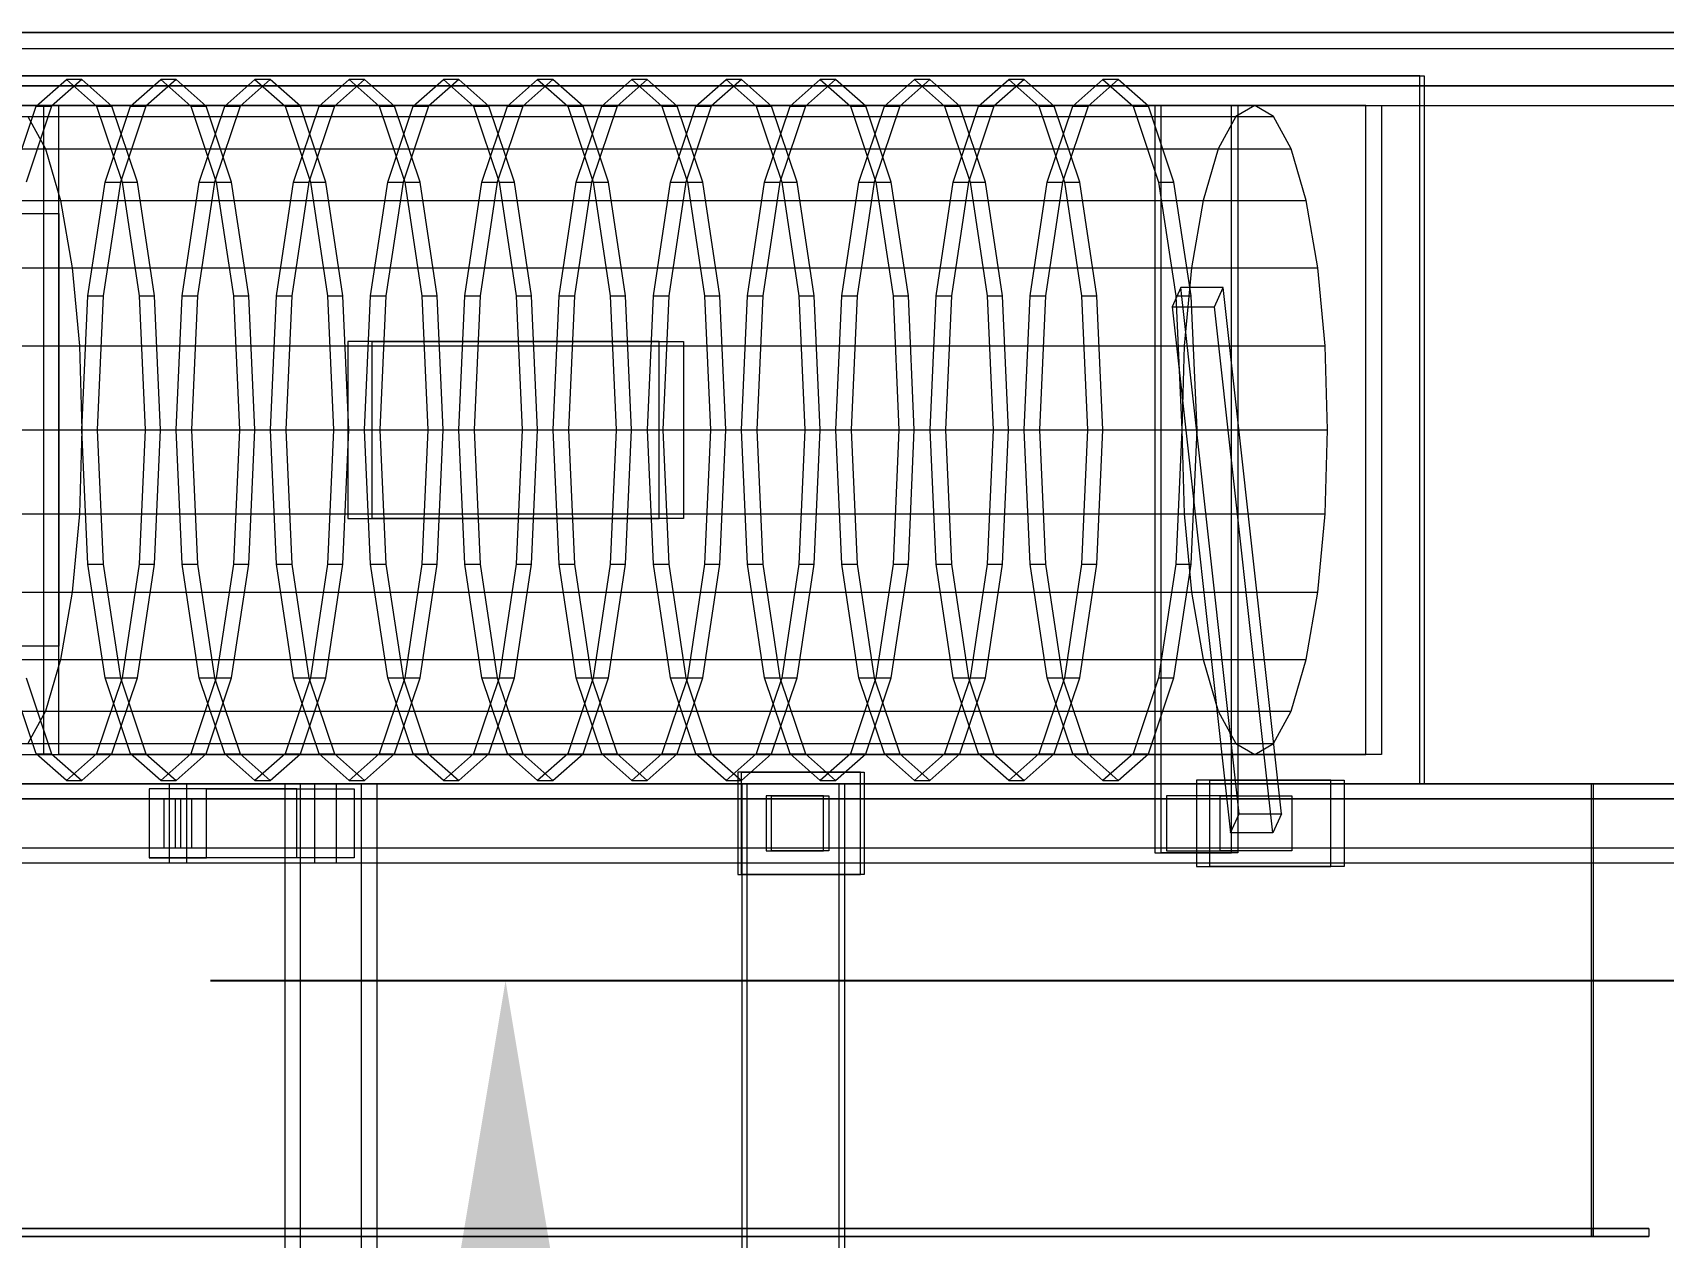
# Model space of a CAD drawing. Header units: millimetres. Extents: x -1970 to 59977, y -50268 to 6837.
# Drawn here: x 37899 to 38728, y -16730 to -16118 of the extents above; entities that cross this region are included whole.
import ezdxf

# ---------------------------------------------------------------- set-up
doc = ezdxf.new("R2010")
doc.units = ezdxf.units.MM
doc.layers.add('COTAS_O', color=1, linetype='Continuous', lineweight=0)
doc.layers.add('superior_C03', color=7, linetype='Continuous', lineweight=0)
doc.dimstyles.new('R19_100', dxfattribs={"dimtxt": 250, "dimasz": 150, "dimexe": 150, "dimexo": 80, "dimgap": 100, "dimtad": 1, "dimtih": 1, "dimtoh": 1, "dimdsep": 46, "dimcen": 0.09, "dimadec": 0, "dimazin": 0, "dimtfac": 1, "dimtdec": 4, "dimtofl": 0, "dimtmove": 0, "dimatfit": 3, "dimfxl": 1, "dimtolj": 1, "dimtzin": 0, "dimarcsym": 0})

# ---------------------------------------------------------------- blocks, each defined once
blk = doc.blocks.new('*D36')
at = {"layer": 'COTAS_O', "color": 0, "lineweight": -2, "transparency": 16777216}
for p, q in [((38759.25, -16600), (37989.25, -16600)), ((38139.25, -19250), (38139.25, -16750)), ((38759.25, -19400), (37989.25, -19400))]:
    blk.add_line(p, q, dxfattribs=at)
at = {"layer": 'COTAS_O', "color": 0, "transparency": 16777216}
for points in [[(38114.25, -16750), (38164.25, -16750), (38139.25, -16600)], [(38114.25, -19250), (38164.25, -19250), (38139.25, -19400)]]:
    blk.add_solid(points, dxfattribs=at)
at = {"layer": 'Defpoints', "color": 0, "transparency": 16777216}
for p in [(38139.25, -16600), (38839.25, -16600), (38839.25, -19400)]:
    blk.add_point(p, dxfattribs=at)

msp = doc.modelspace()

# ---------------------------------------------------------------- linework, layer by layer
at = {"layer": 'superior_C03'}
for p, q in [((37780.974, -16118), (38930.916, -16118)), ((38947.59, -16118), (37797.647, -16118)), ((37780.974, -16126), (38930.916, -16126)), ((37797.647, -16126), (38947.59, -16126)), ((38604.046, -16140), (37697.802, -16140)), ((37700.048, -16140), (38606.292, -16140)), ((37900.675, -16155.365), (37915.99, -16141.8)), ((37923.786, -16141.8), (37908.471, -16155.365)), ((37915.99, -16141.8), (37931.305, -16155.365)), ((37923.786, -16141.8), (37915.99, -16141.8)), ((37939.1, -16155.365), (37923.786, -16141.8)), ((37948.586, -16155.365), (37963.901, -16141.8)), ((37971.696, -16141.8), (37956.382, -16155.365)), ((37963.901, -16141.8), (37979.215, -16155.365)), ((37971.696, -16141.8), (37963.901, -16141.8)), ((37987.011, -16155.365), (37971.696, -16141.8)), ((37996.497, -16155.365), (38011.811, -16141.8)), ((38019.607, -16141.8), (38004.292, -16155.365)), ((38011.811, -16141.8), (38027.126, -16155.365)), ((38019.607, -16141.8), (38011.811, -16141.8)), ((38034.922, -16155.365), (38019.607, -16141.8)), ((38044.407, -16155.365), (38059.722, -16141.8)), ((38067.518, -16141.8), (38052.203, -16155.365)), ((38059.722, -16141.8), (38075.037, -16155.365)), ((38067.518, -16141.8), (38059.722, -16141.8)), ((38082.833, -16155.365), (38067.518, -16141.8)), ((38092.318, -16155.365), (38107.633, -16141.8)), ((38115.429, -16141.8), (38100.114, -16155.365)), ((38107.633, -16141.8), (38122.948, -16155.365)), ((38115.429, -16141.8), (38107.633, -16141.8)), ((38130.743, -16155.365), (38115.429, -16141.8)), ((38140.229, -16155.365), (38155.544, -16141.8)), ((38163.339, -16141.8), (38148.025, -16155.365)), ((38155.544, -16141.8), (38170.859, -16155.365)), ((38163.339, -16141.8), (38155.544, -16141.8)), ((38178.654, -16155.365), (38163.339, -16141.8)), ((38188.14, -16155.365), (38203.455, -16141.8)), ((38211.25, -16141.8), (38195.935, -16155.365)), ((38203.455, -16141.8), (38218.769, -16155.365)), ((38211.25, -16141.8), (38203.455, -16141.8)), ((38226.565, -16155.365), (38211.25, -16141.8)), ((38236.051, -16155.365), (38251.365, -16141.8)), ((38259.161, -16141.8), (38243.846, -16155.365)), ((38251.365, -16141.8), (38266.68, -16155.365)), ((38259.161, -16141.8), (38251.365, -16141.8)), ((38274.476, -16155.365), (38259.161, -16141.8)), ((38283.961, -16155.365), (38299.276, -16141.8)), ((38307.072, -16141.8), (38291.757, -16155.365)), ((38299.276, -16141.8), (38314.591, -16155.365)), ((38307.072, -16141.8), (38299.276, -16141.8)), ((38322.387, -16155.365), (38307.072, -16141.8)), ((38331.872, -16155.365), (38347.187, -16141.8)), ((38354.983, -16141.8), (38339.668, -16155.365)), ((38347.187, -16141.8), (38362.502, -16155.365)), ((38354.983, -16141.8), (38347.187, -16141.8)), ((38370.297, -16155.365), (38354.983, -16141.8)), ((38379.783, -16155.365), (38395.098, -16141.8)), ((38402.893, -16141.8), (38387.579, -16155.365)), ((38395.098, -16141.8), (38410.412, -16155.365)), ((38402.893, -16141.8), (38395.098, -16141.8)), ((38418.208, -16155.365), (38402.893, -16141.8)), ((38427.694, -16155.365), (38443.008, -16141.8)), ((38450.804, -16141.8), (38435.489, -16155.365)), ((38443.008, -16141.8), (38458.323, -16155.365)), ((38450.804, -16141.8), (38443.008, -16141.8)), ((38466.119, -16155.365), (38450.804, -16141.8)), ((38604.046, -16500), (38604.046, -16140)), ((38604.046, -16140), (38606.292, -16140)), ((38606.292, -16140), (38606.292, -16500)), ((37782.134, -16145), (38927.52, -16145)), ((38928.203, -16145), (37782.817, -16145)), ((37791.863, -16145), (38943.597, -16145)), ((38943.866, -16145), (37792.132, -16145)), ((37782.134, -16155), (38927.52, -16155)), ((37782.817, -16155), (38928.203, -16155)), ((37791.863, -16155), (38943.597, -16155)), ((37792.132, -16155), (38943.866, -16155)), ((38520.153, -16155), (37886.756, -16155)), ((37887.692, -16193.994), (37900.675, -16155.365)), ((37908.471, -16155.365), (37895.487, -16193.994)), ((37900.675, -16155.365), (37908.471, -16155.365)), ((38576.697, -16155), (37904.322, -16155)), ((37904.322, -16155), (37904.322, -16485)), ((37912.182, -16155), (37904.322, -16155)), ((37912.182, -16485), (37912.182, -16155)), ((37912.182, -16155), (38584.557, -16155)), ((37931.305, -16155.365), (37944.288, -16193.994)), ((37931.305, -16155.365), (37939.1, -16155.365)), ((37935.603, -16193.994), (37948.586, -16155.365)), ((37952.084, -16193.994), (37939.1, -16155.365)), ((37956.382, -16155.365), (37943.398, -16193.994)), ((37948.586, -16155.365), (37956.382, -16155.365)), ((37979.215, -16155.365), (37992.199, -16193.994)), ((37979.215, -16155.365), (37987.011, -16155.365)), ((37983.513, -16193.994), (37996.497, -16155.365)), ((37999.994, -16193.994), (37987.011, -16155.365)), ((38004.292, -16155.365), (37991.309, -16193.994)), ((37996.497, -16155.365), (38004.292, -16155.365)), ((38027.126, -16155.365), (38040.109, -16193.994)), ((38027.126, -16155.365), (38034.922, -16155.365)), ((38031.424, -16193.994), (38044.407, -16155.365)), ((38047.905, -16193.994), (38034.922, -16155.365)), ((38052.203, -16155.365), (38039.22, -16193.994)), ((38044.407, -16155.365), (38052.203, -16155.365)), ((38075.037, -16155.365), (38088.02, -16193.994)), ((38075.037, -16155.365), (38082.833, -16155.365)), ((38079.335, -16193.994), (38092.318, -16155.365)), ((38095.816, -16193.994), (38082.833, -16155.365)), ((38100.114, -16155.365), (38087.131, -16193.994)), ((38092.318, -16155.365), (38100.114, -16155.365)), ((38122.948, -16155.365), (38135.931, -16193.994)), ((38122.948, -16155.365), (38130.743, -16155.365)), ((38127.246, -16193.994), (38140.229, -16155.365)), ((38143.727, -16193.994), (38130.743, -16155.365)), ((38148.025, -16155.365), (38135.041, -16193.994)), ((38140.229, -16155.365), (38148.025, -16155.365)), ((38170.859, -16155.365), (38183.842, -16193.994)), ((38170.859, -16155.365), (38178.654, -16155.365)), ((38175.157, -16193.994), (38188.14, -16155.365)), ((38191.637, -16193.994), (38178.654, -16155.365)), ((38195.935, -16155.365), (38182.952, -16193.994)), ((38188.14, -16155.365), (38195.935, -16155.365)), ((38218.769, -16155.365), (38231.753, -16193.994)), ((38218.769, -16155.365), (38226.565, -16155.365)), ((38223.067, -16193.994), (38236.051, -16155.365)), ((38239.548, -16193.994), (38226.565, -16155.365)), ((38243.846, -16155.365), (38230.863, -16193.994)), ((38236.051, -16155.365), (38243.846, -16155.365)), ((38266.68, -16155.365), (38279.663, -16193.994)), ((38266.68, -16155.365), (38274.476, -16155.365)), ((38270.978, -16193.994), (38283.961, -16155.365)), ((38287.459, -16193.994), (38274.476, -16155.365)), ((38291.757, -16155.365), (38278.774, -16193.994)), ((38283.961, -16155.365), (38291.757, -16155.365)), ((38314.591, -16155.365), (38327.574, -16193.994)), ((38314.591, -16155.365), (38322.387, -16155.365)), ((38318.889, -16193.994), (38331.872, -16155.365)), ((38335.37, -16193.994), (38322.387, -16155.365)), ((38339.668, -16155.365), (38326.684, -16193.994)), ((38331.872, -16155.365), (38339.668, -16155.365)), ((38362.502, -16155.365), (38375.485, -16193.994)), ((38362.502, -16155.365), (38370.297, -16155.365)), ((38366.8, -16193.994), (38379.783, -16155.365)), ((38383.281, -16193.994), (38370.297, -16155.365)), ((38387.579, -16155.365), (38374.595, -16193.994)), ((38379.783, -16155.365), (38387.579, -16155.365)), ((38410.412, -16155.365), (38423.396, -16193.994)), ((38410.412, -16155.365), (38418.208, -16155.365)), ((38414.71, -16193.994), (38427.694, -16155.365)), ((38431.191, -16193.994), (38418.208, -16155.365)), ((38435.489, -16155.365), (38422.506, -16193.994)), ((38427.694, -16155.365), (38435.489, -16155.365)), ((38458.323, -16155.365), (38471.307, -16193.994)), ((38458.323, -16155.365), (38466.119, -16155.365)), ((38479.102, -16193.994), (38466.119, -16155.365)), ((38508.397, -16155), (38469.419, -16155)), ((38469.419, -16155), (38469.419, -16535)), ((38472.563, -16155), (38469.419, -16155)), ((38472.563, -16535), (38472.563, -16155)), ((38472.563, -16155), (38511.541, -16155)), ((38508.397, -16535), (38508.397, -16155)), ((38508.397, -16155), (38511.541, -16155)), ((38520.153, -16155), (38510.562, -16160.622)), ((38511.541, -16155), (38511.541, -16535)), ((38529.743, -16160.622), (38520.153, -16155)), ((38576.697, -16485), (38576.697, -16155)), ((38576.697, -16155), (38584.557, -16155)), ((38584.557, -16155), (38584.557, -16485)), ((37877.166, -16160.622), (38510.562, -16160.622)), ((37896.347, -16160.622), (37905.284, -16177.106)), ((37896.347, -16160.622), (38529.743, -16160.622)), ((38510.562, -16160.622), (38501.625, -16177.106)), ((38538.68, -16177.106), (38529.743, -16160.622)), ((37868.229, -16177.106), (38501.625, -16177.106)), ((37905.284, -16177.106), (37912.958, -16203.327)), ((37905.284, -16177.106), (38538.68, -16177.106)), ((38501.625, -16177.106), (38493.951, -16203.327)), ((38546.355, -16203.327), (38538.68, -16177.106)), ((37926.927, -16251.806), (37935.603, -16193.994)), ((37943.398, -16193.994), (37934.723, -16251.806)), ((37935.603, -16193.994), (37943.398, -16193.994)), ((37944.288, -16193.994), (37952.963, -16251.806)), ((37944.288, -16193.994), (37952.084, -16193.994)), ((37960.759, -16251.806), (37952.084, -16193.994)), ((37974.838, -16251.806), (37983.513, -16193.994)), ((37991.309, -16193.994), (37982.634, -16251.806)), ((37983.513, -16193.994), (37991.309, -16193.994)), ((37992.199, -16193.994), (38000.874, -16251.806)), ((37992.199, -16193.994), (37999.994, -16193.994)), ((38008.67, -16251.806), (37999.994, -16193.994)), ((38022.749, -16251.806), (38031.424, -16193.994)), ((38039.22, -16193.994), (38030.545, -16251.806)), ((38031.424, -16193.994), (38039.22, -16193.994)), ((38040.109, -16193.994), (38048.785, -16251.806)), ((38040.109, -16193.994), (38047.905, -16193.994)), ((38056.58, -16251.806), (38047.905, -16193.994)), ((38070.66, -16251.806), (38079.335, -16193.994)), ((38087.131, -16193.994), (38078.455, -16251.806)), ((38079.335, -16193.994), (38087.131, -16193.994)), ((38088.02, -16193.994), (38096.695, -16251.806)), ((38088.02, -16193.994), (38095.816, -16193.994)), ((38104.491, -16251.806), (38095.816, -16193.994)), ((38118.571, -16251.806), (38127.246, -16193.994)), ((38135.041, -16193.994), (38126.366, -16251.806)), ((38127.246, -16193.994), (38135.041, -16193.994)), ((38135.931, -16193.994), (38144.606, -16251.806)), ((38135.931, -16193.994), (38143.727, -16193.994)), ((38152.402, -16251.806), (38143.727, -16193.994)), ((38166.481, -16251.806), (38175.157, -16193.994)), ((38182.952, -16193.994), (38174.277, -16251.806)), ((38175.157, -16193.994), (38182.952, -16193.994)), ((38183.842, -16193.994), (38192.517, -16251.806)), ((38183.842, -16193.994), (38191.637, -16193.994)), ((38200.313, -16251.806), (38191.637, -16193.994)), ((38214.392, -16251.806), (38223.067, -16193.994)), ((38230.863, -16193.994), (38222.188, -16251.806)), ((38223.067, -16193.994), (38230.863, -16193.994)), ((38231.753, -16193.994), (38240.428, -16251.806)), ((38231.753, -16193.994), (38239.548, -16193.994)), ((38248.223, -16251.806), (38239.548, -16193.994)), ((38262.303, -16251.806), (38270.978, -16193.994)), ((38278.774, -16193.994), (38270.099, -16251.806)), ((38270.978, -16193.994), (38278.774, -16193.994)), ((38279.663, -16193.994), (38288.339, -16251.806)), ((38279.663, -16193.994), (38287.459, -16193.994)), ((38296.134, -16251.806), (38287.459, -16193.994)), ((38310.214, -16251.806), (38318.889, -16193.994)), ((38326.684, -16193.994), (38318.009, -16251.806)), ((38318.889, -16193.994), (38326.684, -16193.994)), ((38327.574, -16193.994), (38336.249, -16251.806)), ((38327.574, -16193.994), (38335.37, -16193.994)), ((38344.045, -16251.806), (38335.37, -16193.994)), ((38358.124, -16251.806), (38366.8, -16193.994)), ((38374.595, -16193.994), (38365.92, -16251.806)), ((38366.8, -16193.994), (38374.595, -16193.994)), ((38375.485, -16193.994), (38384.16, -16251.806)), ((38375.485, -16193.994), (38383.281, -16193.994)), ((38391.956, -16251.806), (38383.281, -16193.994)), ((38406.035, -16251.806), (38414.71, -16193.994)), ((38422.506, -16193.994), (38413.831, -16251.806)), ((38414.71, -16193.994), (38422.506, -16193.994)), ((38423.396, -16193.994), (38432.071, -16251.806)), ((38423.396, -16193.994), (38431.191, -16193.994)), ((38439.867, -16251.806), (38431.191, -16193.994)), ((38471.307, -16193.994), (38479.982, -16251.806)), ((38471.307, -16193.994), (38479.102, -16193.994)), ((38487.777, -16251.806), (38479.102, -16193.994)), ((37860.554, -16203.327), (38493.951, -16203.327)), ((37912.958, -16203.327), (37918.847, -16237.5)), ((37912.958, -16203.327), (38546.355, -16203.327)), ((38493.951, -16203.327), (38488.062, -16237.5)), ((38552.244, -16237.5), (38546.355, -16203.327)), ((37717.291, -16210), (37912.182, -16210)), ((37896.687, -16210), (37912.182, -16210)), ((37912.182, -16210), (37912.182, -16430)), ((37854.666, -16237.5), (38488.062, -16237.5)), ((37918.847, -16237.5), (37922.549, -16277.295)), ((37918.847, -16237.5), (38552.244, -16237.5)), ((38488.062, -16237.5), (38484.36, -16277.295)), ((38555.945, -16277.295), (38552.244, -16237.5)), ((38482.65, -16247.632), (38478.22, -16257.368)), ((38504.088, -16247.632), (38482.65, -16247.632)), ((38512.294, -16515.132), (38482.65, -16247.632)), ((38499.658, -16257.368), (38504.088, -16247.632)), ((38533.732, -16515.132), (38504.088, -16247.632)), ((37923.881, -16320), (37926.927, -16251.806)), ((37926.927, -16251.806), (37934.723, -16251.806)), ((37934.723, -16251.806), (37931.677, -16320)), ((37952.963, -16251.806), (37956.009, -16320)), ((37952.963, -16251.806), (37960.759, -16251.806)), ((37963.805, -16320), (37960.759, -16251.806)), ((37971.792, -16320), (37974.838, -16251.806)), ((37974.838, -16251.806), (37982.634, -16251.806)), ((37982.634, -16251.806), (37979.588, -16320)), ((38000.874, -16251.806), (38003.92, -16320)), ((38000.874, -16251.806), (38008.67, -16251.806)), ((38011.716, -16320), (38008.67, -16251.806)), ((38019.703, -16320), (38022.749, -16251.806)), ((38022.749, -16251.806), (38030.545, -16251.806)), ((38030.545, -16251.806), (38027.498, -16320)), ((38048.785, -16251.806), (38051.831, -16320)), ((38048.785, -16251.806), (38056.58, -16251.806)), ((38059.627, -16320), (38056.58, -16251.806)), ((38067.614, -16320), (38070.66, -16251.806)), ((38070.66, -16251.806), (38078.455, -16251.806)), ((38078.455, -16251.806), (38075.409, -16320)), ((38096.695, -16251.806), (38099.742, -16320)), ((38096.695, -16251.806), (38104.491, -16251.806)), ((38107.537, -16320), (38104.491, -16251.806)), ((38115.524, -16320), (38118.571, -16251.806)), ((38118.571, -16251.806), (38126.366, -16251.806)), ((38126.366, -16251.806), (38123.32, -16320)), ((38144.606, -16251.806), (38147.652, -16320)), ((38144.606, -16251.806), (38152.402, -16251.806)), ((38155.448, -16320), (38152.402, -16251.806)), ((38163.435, -16320), (38166.481, -16251.806)), ((38166.481, -16251.806), (38174.277, -16251.806)), ((38174.277, -16251.806), (38171.231, -16320)), ((38192.517, -16251.806), (38195.563, -16320)), ((38192.517, -16251.806), (38200.313, -16251.806)), ((38203.359, -16320), (38200.313, -16251.806)), ((38211.346, -16320), (38214.392, -16251.806)), ((38214.392, -16251.806), (38222.188, -16251.806)), ((38222.188, -16251.806), (38219.141, -16320)), ((38240.428, -16251.806), (38243.474, -16320)), ((38240.428, -16251.806), (38248.223, -16251.806)), ((38251.27, -16320), (38248.223, -16251.806)), ((38259.257, -16320), (38262.303, -16251.806)), ((38262.303, -16251.806), (38270.099, -16251.806)), ((38270.099, -16251.806), (38267.052, -16320)), ((38288.339, -16251.806), (38291.385, -16320)), ((38288.339, -16251.806), (38296.134, -16251.806)), ((38299.18, -16320), (38296.134, -16251.806)), ((38307.167, -16320), (38310.214, -16251.806)), ((38310.214, -16251.806), (38318.009, -16251.806)), ((38318.009, -16251.806), (38314.963, -16320)), ((38336.249, -16251.806), (38339.296, -16320)), ((38336.249, -16251.806), (38344.045, -16251.806)), ((38347.091, -16320), (38344.045, -16251.806)), ((38355.078, -16320), (38358.124, -16251.806)), ((38358.124, -16251.806), (38365.92, -16251.806)), ((38365.92, -16251.806), (38362.874, -16320)), ((38384.16, -16251.806), (38387.206, -16320)), ((38384.16, -16251.806), (38391.956, -16251.806)), ((38395.002, -16320), (38391.956, -16251.806)), ((38402.989, -16320), (38406.035, -16251.806)), ((38406.035, -16251.806), (38413.831, -16251.806)), ((38413.831, -16251.806), (38410.785, -16320)), ((38432.071, -16251.806), (38435.117, -16320)), ((38432.071, -16251.806), (38439.867, -16251.806)), ((38442.913, -16320), (38439.867, -16251.806)), ((38478.22, -16257.368), (38499.658, -16257.368)), ((38478.22, -16257.368), (38507.864, -16524.868)), ((38479.982, -16251.806), (38483.028, -16320)), ((38479.982, -16251.806), (38487.777, -16251.806)), ((38490.824, -16320), (38487.777, -16251.806)), ((38529.302, -16524.868), (38499.658, -16257.368)), ((38217.387, -16275), (38059.038, -16275)), ((38059.038, -16275), (38059.038, -16365)), ((38071.39, -16275), (38059.038, -16275)), ((38071.39, -16365), (38071.39, -16275)), ((38071.39, -16275), (38229.739, -16275)), ((38217.387, -16365), (38217.387, -16275)), ((38217.387, -16275), (38229.739, -16275)), ((38229.739, -16275), (38229.739, -16365)), ((37850.964, -16277.295), (38484.36, -16277.295)), ((37922.549, -16277.295), (37923.811, -16320)), ((37922.549, -16277.295), (38555.945, -16277.295)), ((38484.36, -16277.295), (38483.098, -16320)), ((38557.208, -16320), (38555.945, -16277.295)), ((37849.701, -16320), (38483.098, -16320)), ((37923.811, -16320), (37922.549, -16362.705)), ((37923.811, -16320), (38557.208, -16320)), ((37926.927, -16388.194), (37923.881, -16320)), ((37923.881, -16320), (37931.677, -16320)), ((37931.677, -16320), (37934.723, -16388.194)), ((37956.009, -16320), (37952.963, -16388.194)), ((37956.009, -16320), (37963.805, -16320)), ((37960.759, -16388.194), (37963.805, -16320)), ((37974.838, -16388.194), (37971.792, -16320)), ((37971.792, -16320), (37979.588, -16320)), ((37979.588, -16320), (37982.634, -16388.194)), ((38003.92, -16320), (38000.874, -16388.194)), ((38003.92, -16320), (38011.716, -16320)), ((38008.67, -16388.194), (38011.716, -16320)), ((38022.749, -16388.194), (38019.703, -16320)), ((38019.703, -16320), (38027.498, -16320)), ((38027.498, -16320), (38030.545, -16388.194)), ((38051.831, -16320), (38048.785, -16388.194)), ((38051.831, -16320), (38059.627, -16320)), ((38056.58, -16388.194), (38059.627, -16320)), ((38070.66, -16388.194), (38067.614, -16320)), ((38067.614, -16320), (38075.409, -16320)), ((38075.409, -16320), (38078.455, -16388.194)), ((38099.742, -16320), (38096.695, -16388.194)), ((38099.742, -16320), (38107.537, -16320)), ((38104.491, -16388.194), (38107.537, -16320)), ((38118.571, -16388.194), (38115.524, -16320)), ((38115.524, -16320), (38123.32, -16320)), ((38123.32, -16320), (38126.366, -16388.194)), ((38147.652, -16320), (38144.606, -16388.194)), ((38147.652, -16320), (38155.448, -16320)), ((38152.402, -16388.194), (38155.448, -16320)), ((38166.481, -16388.194), (38163.435, -16320)), ((38163.435, -16320), (38171.231, -16320)), ((38171.231, -16320), (38174.277, -16388.194)), ((38195.563, -16320), (38192.517, -16388.194)), ((38195.563, -16320), (38203.359, -16320)), ((38200.313, -16388.194), (38203.359, -16320)), ((38214.392, -16388.194), (38211.346, -16320)), ((38211.346, -16320), (38219.141, -16320)), ((38219.141, -16320), (38222.188, -16388.194)), ((38243.474, -16320), (38240.428, -16388.194)), ((38243.474, -16320), (38251.27, -16320)), ((38248.223, -16388.194), (38251.27, -16320)), ((38262.303, -16388.194), (38259.257, -16320)), ((38259.257, -16320), (38267.052, -16320)), ((38267.052, -16320), (38270.099, -16388.194)), ((38291.385, -16320), (38288.339, -16388.194)), ((38291.385, -16320), (38299.18, -16320)), ((38296.134, -16388.194), (38299.18, -16320)), ((38310.214, -16388.194), (38307.167, -16320)), ((38307.167, -16320), (38314.963, -16320)), ((38314.963, -16320), (38318.009, -16388.194)), ((38339.296, -16320), (38336.249, -16388.194)), ((38339.296, -16320), (38347.091, -16320)), ((38344.045, -16388.194), (38347.091, -16320)), ((38358.124, -16388.194), (38355.078, -16320)), ((38355.078, -16320), (38362.874, -16320)), ((38362.874, -16320), (38365.92, -16388.194)), ((38387.206, -16320), (38384.16, -16388.194)), ((38387.206, -16320), (38395.002, -16320)), ((38391.956, -16388.194), (38395.002, -16320)), ((38406.035, -16388.194), (38402.989, -16320)), ((38402.989, -16320), (38410.785, -16320)), ((38410.785, -16320), (38413.831, -16388.194)), ((38435.117, -16320), (38432.071, -16388.194)), ((38435.117, -16320), (38442.913, -16320)), ((38439.867, -16388.194), (38442.913, -16320)), ((38483.028, -16320), (38479.982, -16388.194)), ((38483.028, -16320), (38490.824, -16320)), ((38483.098, -16320), (38484.36, -16362.705)), ((38487.777, -16388.194), (38490.824, -16320)), ((38555.945, -16362.705), (38557.208, -16320)), ((37850.964, -16362.705), (38484.36, -16362.705)), ((37922.549, -16362.705), (37918.847, -16402.5)), ((37922.549, -16362.705), (38555.945, -16362.705)), ((38059.038, -16365), (38217.387, -16365)), ((38059.038, -16365), (38071.39, -16365)), ((38229.739, -16365), (38071.39, -16365)), ((38229.739, -16365), (38217.387, -16365)), ((38484.36, -16362.705), (38488.062, -16402.5)), ((38552.244, -16402.5), (38555.945, -16362.705)), ((37935.603, -16446.006), (37926.927, -16388.194)), ((37926.927, -16388.194), (37934.723, -16388.194)), ((37934.723, -16388.194), (37943.398, -16446.006)), ((37952.963, -16388.194), (37944.288, -16446.006)), ((37952.084, -16446.006), (37960.759, -16388.194)), ((37952.963, -16388.194), (37960.759, -16388.194)), ((37983.513, -16446.006), (37974.838, -16388.194)), ((37974.838, -16388.194), (37982.634, -16388.194)), ((37982.634, -16388.194), (37991.309, -16446.006)), ((38000.874, -16388.194), (37992.199, -16446.006)), ((37999.994, -16446.006), (38008.67, -16388.194)), ((38000.874, -16388.194), (38008.67, -16388.194)), ((38031.424, -16446.006), (38022.749, -16388.194)), ((38022.749, -16388.194), (38030.545, -16388.194)), ((38030.545, -16388.194), (38039.22, -16446.006)), ((38048.785, -16388.194), (38040.109, -16446.006)), ((38047.905, -16446.006), (38056.58, -16388.194)), ((38048.785, -16388.194), (38056.58, -16388.194)), ((38079.335, -16446.006), (38070.66, -16388.194)), ((38070.66, -16388.194), (38078.455, -16388.194)), ((38078.455, -16388.194), (38087.131, -16446.006)), ((38096.695, -16388.194), (38088.02, -16446.006)), ((38095.816, -16446.006), (38104.491, -16388.194)), ((38096.695, -16388.194), (38104.491, -16388.194)), ((38127.246, -16446.006), (38118.571, -16388.194)), ((38118.571, -16388.194), (38126.366, -16388.194)), ((38126.366, -16388.194), (38135.041, -16446.006)), ((38144.606, -16388.194), (38135.931, -16446.006)), ((38143.727, -16446.006), (38152.402, -16388.194)), ((38144.606, -16388.194), (38152.402, -16388.194)), ((38175.157, -16446.006), (38166.481, -16388.194)), ((38166.481, -16388.194), (38174.277, -16388.194)), ((38174.277, -16388.194), (38182.952, -16446.006)), ((38192.517, -16388.194), (38183.842, -16446.006)), ((38191.637, -16446.006), (38200.313, -16388.194)), ((38192.517, -16388.194), (38200.313, -16388.194)), ((38223.067, -16446.006), (38214.392, -16388.194)), ((38214.392, -16388.194), (38222.188, -16388.194)), ((38222.188, -16388.194), (38230.863, -16446.006)), ((38240.428, -16388.194), (38231.753, -16446.006)), ((38239.548, -16446.006), (38248.223, -16388.194)), ((38240.428, -16388.194), (38248.223, -16388.194)), ((38270.978, -16446.006), (38262.303, -16388.194)), ((38262.303, -16388.194), (38270.099, -16388.194)), ((38270.099, -16388.194), (38278.774, -16446.006)), ((38288.339, -16388.194), (38279.663, -16446.006)), ((38287.459, -16446.006), (38296.134, -16388.194)), ((38288.339, -16388.194), (38296.134, -16388.194)), ((38318.889, -16446.006), (38310.214, -16388.194)), ((38310.214, -16388.194), (38318.009, -16388.194)), ((38318.009, -16388.194), (38326.684, -16446.006)), ((38336.249, -16388.194), (38327.574, -16446.006)), ((38335.37, -16446.006), (38344.045, -16388.194)), ((38336.249, -16388.194), (38344.045, -16388.194)), ((38366.8, -16446.006), (38358.124, -16388.194)), ((38358.124, -16388.194), (38365.92, -16388.194)), ((38365.92, -16388.194), (38374.595, -16446.006)), ((38384.16, -16388.194), (38375.485, -16446.006)), ((38383.281, -16446.006), (38391.956, -16388.194)), ((38384.16, -16388.194), (38391.956, -16388.194)), ((38414.71, -16446.006), (38406.035, -16388.194)), ((38406.035, -16388.194), (38413.831, -16388.194)), ((38413.831, -16388.194), (38422.506, -16446.006)), ((38432.071, -16388.194), (38423.396, -16446.006)), ((38431.191, -16446.006), (38439.867, -16388.194)), ((38432.071, -16388.194), (38439.867, -16388.194)), ((38479.982, -16388.194), (38471.307, -16446.006)), ((38479.102, -16446.006), (38487.777, -16388.194)), ((38479.982, -16388.194), (38487.777, -16388.194)), ((37854.666, -16402.5), (38488.062, -16402.5)), ((37918.847, -16402.5), (37912.958, -16436.673)), ((37918.847, -16402.5), (38552.244, -16402.5)), ((38488.062, -16402.5), (38493.951, -16436.673)), ((38546.355, -16436.673), (38552.244, -16402.5)), ((37912.182, -16430), (37717.291, -16430)), ((37912.182, -16430), (37896.687, -16430)), ((37860.554, -16436.673), (38493.951, -16436.673)), ((37912.958, -16436.673), (37905.284, -16462.894)), ((37912.958, -16436.673), (38546.355, -16436.673)), ((38493.951, -16436.673), (38501.625, -16462.894)), ((38538.68, -16462.894), (38546.355, -16436.673)), ((37900.675, -16484.635), (37887.692, -16446.006)), ((37895.487, -16446.006), (37908.471, -16484.635)), ((37944.288, -16446.006), (37931.305, -16484.635)), ((37948.586, -16484.635), (37935.603, -16446.006)), ((37935.603, -16446.006), (37943.398, -16446.006)), ((37939.1, -16484.635), (37952.084, -16446.006)), ((37943.398, -16446.006), (37956.382, -16484.635)), ((37944.288, -16446.006), (37952.084, -16446.006)), ((37992.199, -16446.006), (37979.215, -16484.635)), ((37996.497, -16484.635), (37983.513, -16446.006)), ((37983.513, -16446.006), (37991.309, -16446.006)), ((37987.011, -16484.635), (37999.994, -16446.006)), ((37991.309, -16446.006), (38004.292, -16484.635)), ((37992.199, -16446.006), (37999.994, -16446.006)), ((38040.109, -16446.006), (38027.126, -16484.635)), ((38044.407, -16484.635), (38031.424, -16446.006)), ((38031.424, -16446.006), (38039.22, -16446.006)), ((38034.922, -16484.635), (38047.905, -16446.006)), ((38039.22, -16446.006), (38052.203, -16484.635)), ((38040.109, -16446.006), (38047.905, -16446.006)), ((38088.02, -16446.006), (38075.037, -16484.635)), ((38092.318, -16484.635), (38079.335, -16446.006)), ((38079.335, -16446.006), (38087.131, -16446.006)), ((38082.833, -16484.635), (38095.816, -16446.006)), ((38087.131, -16446.006), (38100.114, -16484.635)), ((38088.02, -16446.006), (38095.816, -16446.006)), ((38135.931, -16446.006), (38122.948, -16484.635)), ((38140.229, -16484.635), (38127.246, -16446.006)), ((38127.246, -16446.006), (38135.041, -16446.006)), ((38130.743, -16484.635), (38143.727, -16446.006)), ((38135.041, -16446.006), (38148.025, -16484.635)), ((38135.931, -16446.006), (38143.727, -16446.006)), ((38183.842, -16446.006), (38170.859, -16484.635)), ((38188.14, -16484.635), (38175.157, -16446.006)), ((38175.157, -16446.006), (38182.952, -16446.006)), ((38178.654, -16484.635), (38191.637, -16446.006)), ((38182.952, -16446.006), (38195.935, -16484.635)), ((38183.842, -16446.006), (38191.637, -16446.006)), ((38231.753, -16446.006), (38218.769, -16484.635)), ((38236.051, -16484.635), (38223.067, -16446.006)), ((38223.067, -16446.006), (38230.863, -16446.006)), ((38226.565, -16484.635), (38239.548, -16446.006)), ((38230.863, -16446.006), (38243.846, -16484.635)), ((38231.753, -16446.006), (38239.548, -16446.006)), ((38279.663, -16446.006), (38266.68, -16484.635)), ((38283.961, -16484.635), (38270.978, -16446.006)), ((38270.978, -16446.006), (38278.774, -16446.006)), ((38274.476, -16484.635), (38287.459, -16446.006)), ((38278.774, -16446.006), (38291.757, -16484.635)), ((38279.663, -16446.006), (38287.459, -16446.006)), ((38327.574, -16446.006), (38314.591, -16484.635)), ((38331.872, -16484.635), (38318.889, -16446.006)), ((38318.889, -16446.006), (38326.684, -16446.006)), ((38322.387, -16484.635), (38335.37, -16446.006)), ((38326.684, -16446.006), (38339.668, -16484.635)), ((38327.574, -16446.006), (38335.37, -16446.006)), ((38375.485, -16446.006), (38362.502, -16484.635)), ((38379.783, -16484.635), (38366.8, -16446.006)), ((38366.8, -16446.006), (38374.595, -16446.006)), ((38370.297, -16484.635), (38383.281, -16446.006)), ((38374.595, -16446.006), (38387.579, -16484.635)), ((38375.485, -16446.006), (38383.281, -16446.006)), ((38423.396, -16446.006), (38410.412, -16484.635)), ((38427.694, -16484.635), (38414.71, -16446.006)), ((38414.71, -16446.006), (38422.506, -16446.006)), ((38418.208, -16484.635), (38431.191, -16446.006)), ((38422.506, -16446.006), (38435.489, -16484.635)), ((38423.396, -16446.006), (38431.191, -16446.006)), ((38471.307, -16446.006), (38458.323, -16484.635)), ((38466.119, -16484.635), (38479.102, -16446.006)), ((38471.307, -16446.006), (38479.102, -16446.006)), ((37868.229, -16462.894), (38501.625, -16462.894)), ((37905.284, -16462.894), (37896.347, -16479.378)), ((37905.284, -16462.894), (38538.68, -16462.894)), ((38501.625, -16462.894), (38510.562, -16479.378)), ((38529.743, -16479.378), (38538.68, -16462.894)), ((37877.166, -16479.378), (38510.562, -16479.378)), ((37896.347, -16479.378), (38529.743, -16479.378)), ((38510.562, -16479.378), (38520.153, -16485)), ((38520.153, -16485), (38529.743, -16479.378)), ((37886.756, -16485), (38520.153, -16485)), ((37915.99, -16498.2), (37900.675, -16484.635)), ((37900.675, -16484.635), (37908.471, -16484.635)), ((37904.322, -16485), (38576.697, -16485)), ((37904.322, -16485), (37912.182, -16485)), ((37908.471, -16484.635), (37923.786, -16498.2)), ((38584.557, -16485), (37912.182, -16485)), ((37931.305, -16484.635), (37915.99, -16498.2)), ((37923.786, -16498.2), (37939.1, -16484.635)), ((37931.305, -16484.635), (37939.1, -16484.635)), ((37963.901, -16498.2), (37948.586, -16484.635)), ((37948.586, -16484.635), (37956.382, -16484.635)), ((37956.382, -16484.635), (37971.696, -16498.2)), ((37979.215, -16484.635), (37963.901, -16498.2)), ((37971.696, -16498.2), (37987.011, -16484.635)), ((37979.215, -16484.635), (37987.011, -16484.635)), ((38011.811, -16498.2), (37996.497, -16484.635)), ((37996.497, -16484.635), (38004.292, -16484.635)), ((38004.292, -16484.635), (38019.607, -16498.2)), ((38027.126, -16484.635), (38011.811, -16498.2)), ((38019.607, -16498.2), (38034.922, -16484.635)), ((38027.126, -16484.635), (38034.922, -16484.635)), ((38059.722, -16498.2), (38044.407, -16484.635)), ((38044.407, -16484.635), (38052.203, -16484.635)), ((38052.203, -16484.635), (38067.518, -16498.2)), ((38075.037, -16484.635), (38059.722, -16498.2)), ((38067.518, -16498.2), (38082.833, -16484.635)), ((38075.037, -16484.635), (38082.833, -16484.635)), ((38107.633, -16498.2), (38092.318, -16484.635)), ((38092.318, -16484.635), (38100.114, -16484.635)), ((38100.114, -16484.635), (38115.429, -16498.2)), ((38122.948, -16484.635), (38107.633, -16498.2)), ((38115.429, -16498.2), (38130.743, -16484.635)), ((38122.948, -16484.635), (38130.743, -16484.635)), ((38155.544, -16498.2), (38140.229, -16484.635)), ((38140.229, -16484.635), (38148.025, -16484.635)), ((38148.025, -16484.635), (38163.339, -16498.2)), ((38170.859, -16484.635), (38155.544, -16498.2)), ((38163.339, -16498.2), (38178.654, -16484.635)), ((38170.859, -16484.635), (38178.654, -16484.635)), ((38203.455, -16498.2), (38188.14, -16484.635)), ((38188.14, -16484.635), (38195.935, -16484.635)), ((38195.935, -16484.635), (38211.25, -16498.2)), ((38218.769, -16484.635), (38203.455, -16498.2)), ((38211.25, -16498.2), (38226.565, -16484.635)), ((38218.769, -16484.635), (38226.565, -16484.635)), ((38251.365, -16498.2), (38236.051, -16484.635)), ((38236.051, -16484.635), (38243.846, -16484.635)), ((38243.846, -16484.635), (38259.161, -16498.2)), ((38266.68, -16484.635), (38251.365, -16498.2)), ((38259.161, -16498.2), (38274.476, -16484.635)), ((38266.68, -16484.635), (38274.476, -16484.635)), ((38299.276, -16498.2), (38283.961, -16484.635)), ((38283.961, -16484.635), (38291.757, -16484.635)), ((38291.757, -16484.635), (38307.072, -16498.2)), ((38314.591, -16484.635), (38299.276, -16498.2)), ((38307.072, -16498.2), (38322.387, -16484.635)), ((38314.591, -16484.635), (38322.387, -16484.635)), ((38347.187, -16498.2), (38331.872, -16484.635)), ((38331.872, -16484.635), (38339.668, -16484.635)), ((38339.668, -16484.635), (38354.983, -16498.2)), ((38362.502, -16484.635), (38347.187, -16498.2)), ((38354.983, -16498.2), (38370.297, -16484.635)), ((38362.502, -16484.635), (38370.297, -16484.635)), ((38395.098, -16498.2), (38379.783, -16484.635)), ((38379.783, -16484.635), (38387.579, -16484.635)), ((38387.579, -16484.635), (38402.893, -16498.2)), ((38410.412, -16484.635), (38395.098, -16498.2)), ((38402.893, -16498.2), (38418.208, -16484.635)), ((38410.412, -16484.635), (38418.208, -16484.635)), ((38443.008, -16498.2), (38427.694, -16484.635)), ((38427.694, -16484.635), (38435.489, -16484.635)), ((38435.489, -16484.635), (38450.804, -16498.2)), ((38458.323, -16484.635), (38443.008, -16498.2)), ((38450.804, -16498.2), (38466.119, -16484.635)), ((38458.323, -16484.635), (38466.119, -16484.635)), ((38584.557, -16485), (38576.697, -16485)), ((38691.362, -16500), (27582.557, -16500)), ((27583.456, -16500), (38692.26, -16500)), ((37968.165, -16500), (36798.817, -16500)), ((36807.8, -16500), (37977.148, -16500)), ((38042.051, -16500), (36872.703, -16500)), ((36883.932, -16500), (38053.279, -16500)), ((37697.802, -16500), (38604.046, -16500)), ((38606.292, -16500), (37700.048, -16500)), ((37915.99, -16498.2), (37923.786, -16498.2)), ((37963.901, -16498.2), (37971.696, -16498.2)), ((37968.165, -16500), (37968.165, -16540)), ((37977.148, -16500), (37968.165, -16500)), ((38942.622, -16500), (37968.165, -16500)), ((37977.148, -16540), (37977.148, -16500)), ((37977.148, -16500), (38951.605, -16500)), ((38011.811, -16498.2), (38019.607, -16498.2)), ((38066.031, -16500), (38027.053, -16500)), ((38027.053, -16500), (38027.053, -19500)), ((38034.913, -16500), (38027.053, -16500)), ((38034.913, -19500), (38034.913, -16500)), ((38034.913, -16500), (38073.892, -16500)), ((38042.051, -16500), (38042.051, -16540)), ((38053.279, -16500), (38042.051, -16500)), ((39016.507, -16500), (38042.051, -16500)), ((38053.279, -16540), (38053.279, -16500)), ((38053.279, -16500), (39027.736, -16500)), ((38059.722, -16498.2), (38067.518, -16498.2)), ((38066.031, -19500), (38066.031, -16500)), ((38066.031, -16500), (38073.892, -16500)), ((38073.892, -16500), (38073.892, -19500)), ((38107.633, -16498.2), (38115.429, -16498.2)), ((38155.544, -16498.2), (38163.339, -16498.2)), ((38203.455, -16498.2), (38211.25, -16498.2)), ((38251.365, -16498.2), (38259.161, -16498.2)), ((38319.795, -16494), (38257.43, -16494)), ((38257.43, -16494), (38257.43, -16546)), ((38259.227, -16494), (38257.43, -16494)), ((38259.227, -16546), (38259.227, -16494)), ((38259.227, -16494), (38321.592, -16494)), ((38308.873, -16500), (38259.37, -16500)), ((38259.37, -16500), (38259.37, -19500)), ((38262.065, -16500), (38259.37, -16500)), ((38262.065, -19500), (38262.065, -16500)), ((38262.065, -16500), (38311.567, -16500)), ((38299.276, -16498.2), (38307.072, -16498.2)), ((38308.873, -19500), (38308.873, -16500)), ((38308.873, -16500), (38311.567, -16500)), ((38311.567, -16500), (38311.567, -19500)), ((38319.795, -16546), (38319.795, -16494)), ((38319.795, -16494), (38321.592, -16494)), ((38321.592, -16494), (38321.592, -16546)), ((38347.187, -16498.2), (38354.983, -16498.2)), ((38395.098, -16498.2), (38402.893, -16498.2)), ((38443.008, -16498.2), (38450.804, -16498.2)), ((38558.834, -16498), (38490.622, -16498)), ((38490.622, -16498), (38490.622, -16542)), ((38497.359, -16498), (38490.622, -16498)), ((38497.359, -16542), (38497.359, -16498)), ((38497.359, -16498), (38565.571, -16498)), ((38558.834, -16542), (38558.834, -16498)), ((38558.834, -16498), (38565.571, -16498)), ((38565.571, -16498), (38565.571, -16542)), ((38606.292, -16500), (38604.046, -16500)), ((38691.362, -16730), (38691.362, -16500)), ((38691.362, -16500), (38692.26, -16500)), ((38692.26, -16500), (38692.26, -16730)), ((37965.492, -16507.5), (36871.153, -16507.5)), ((36885.482, -16507.5), (37979.821, -16507.5)), ((37987.273, -16502.5), (37958.04, -16502.5)), ((37958.04, -16502.5), (37958.04, -16537.5)), ((38033.048, -16502.5), (37958.04, -16502.5)), ((37965.492, -16507.5), (37965.492, -16532.5)), ((37979.821, -16507.5), (37965.492, -16507.5)), ((37974.092, -16507.5), (37971.221, -16507.5)), ((37971.221, -16507.5), (37971.221, -16532.5)), ((37971.221, -16507.5), (39020.686, -16507.5)), ((37974.092, -16532.5), (37974.092, -16507.5)), ((39023.557, -16507.5), (37974.092, -16507.5)), ((37979.821, -16532.5), (37979.821, -16507.5)), ((37987.273, -16537.5), (37987.273, -16502.5)), ((37987.273, -16502.5), (38062.282, -16502.5)), ((38033.048, -16537.5), (38033.048, -16502.5)), ((38033.048, -16502.5), (38062.282, -16502.5)), ((38062.282, -16502.5), (38062.282, -16537.5)), ((38300.984, -16506), (38271.75, -16506)), ((38271.75, -16506), (38271.75, -16534)), ((38274.445, -16506), (38271.75, -16506)), ((38274.445, -16534), (38274.445, -16506)), ((38274.445, -16506), (38303.679, -16506)), ((38300.984, -16534), (38300.984, -16506)), ((38300.984, -16506), (38303.679, -16506)), ((38303.679, -16506), (38303.679, -16534)), ((38502.551, -16506), (38475.266, -16506)), ((38475.266, -16506), (38475.266, -16534)), ((38511.76, -16506), (38475.266, -16506)), ((38502.551, -16534), (38502.551, -16506)), ((38502.551, -16506), (38539.044, -16506)), ((38511.76, -16534), (38511.76, -16506)), ((38511.76, -16506), (38539.044, -16506)), ((38539.044, -16506), (38539.044, -16534)), ((38507.864, -16524.868), (38512.294, -16515.132)), ((38512.294, -16515.132), (38533.732, -16515.132)), ((38533.732, -16515.132), (38529.302, -16524.868)), ((38529.302, -16524.868), (38507.864, -16524.868)), ((36871.153, -16532.5), (37965.492, -16532.5)), ((36885.482, -16532.5), (37979.821, -16532.5)), ((37965.492, -16532.5), (37979.821, -16532.5)), ((37971.221, -16532.5), (37974.092, -16532.5)), ((37971.221, -16532.5), (39020.686, -16532.5)), ((37974.092, -16532.5), (39023.557, -16532.5)), ((36798.817, -16540), (37968.165, -16540)), ((36807.8, -16540), (37977.148, -16540)), ((36872.703, -16540), (38042.051, -16540)), ((36883.932, -16540), (38053.279, -16540)), ((37958.04, -16537.5), (37987.273, -16537.5)), ((38033.048, -16537.5), (37958.04, -16537.5)), ((37968.165, -16540), (37977.148, -16540)), ((37968.165, -16540), (38942.622, -16540)), ((37977.148, -16540), (38951.605, -16540)), ((38062.282, -16537.5), (37987.273, -16537.5)), ((38062.282, -16537.5), (38033.048, -16537.5)), ((38042.051, -16540), (38053.279, -16540)), ((38042.051, -16540), (39016.507, -16540)), ((38053.279, -16540), (39027.736, -16540)), ((38271.75, -16534), (38300.984, -16534)), ((38271.75, -16534), (38274.445, -16534)), ((38303.679, -16534), (38274.445, -16534)), ((38303.679, -16534), (38300.984, -16534)), ((38469.419, -16535), (38508.397, -16535)), ((38469.419, -16535), (38472.563, -16535)), ((38511.541, -16535), (38472.563, -16535)), ((38475.266, -16534), (38502.551, -16534)), ((38475.266, -16534), (38511.76, -16534)), ((38539.044, -16534), (38502.551, -16534)), ((38511.541, -16535), (38508.397, -16535)), ((38539.044, -16534), (38511.76, -16534)), ((38257.43, -16546), (38319.795, -16546)), ((38257.43, -16546), (38259.227, -16546)), ((38321.592, -16546), (38259.227, -16546)), ((38321.592, -16546), (38319.795, -16546)), ((38490.622, -16542), (38558.834, -16542)), ((38490.622, -16542), (38497.359, -16542)), ((38565.571, -16542), (38497.359, -16542)), ((38565.571, -16542), (38558.834, -16542)), ((27582.557, -16726), (38691.362, -16726)), ((38691.362, -16730), (27582.557, -16730)), ((38692.26, -16730), (27583.456, -16730)), ((38720.557, -16726), (27611.752, -16726)), ((27611.752, -16730), (38720.557, -16730)), ((38691.362, -16726), (38720.557, -16726)), ((38691.362, -16726), (38691.362, -16730)), ((38720.557, -16730), (38691.362, -16730)), ((38692.26, -16730), (38691.362, -16730)), ((38720.557, -16726), (38720.557, -16730))]:
    msp.add_line(p, q, dxfattribs=at)

# ---------------------------------------------------------------- dimensions: what is measured, and where the dimension line sits
at = {"layer": 'COTAS_O'}
dim = msp.add_aligned_dim(p1=(38839.253, -19400), p2=(38839.253, -16600), distance=700, text='<> O', dimstyle='R19_100', dxfattribs=at)
dim.commit()
dim.dimension.update_dxf_attribs({"geometry": '*D36', "text_midpoint": (38139.253, -18000)})

doc.saveas('drawing.dxf')
